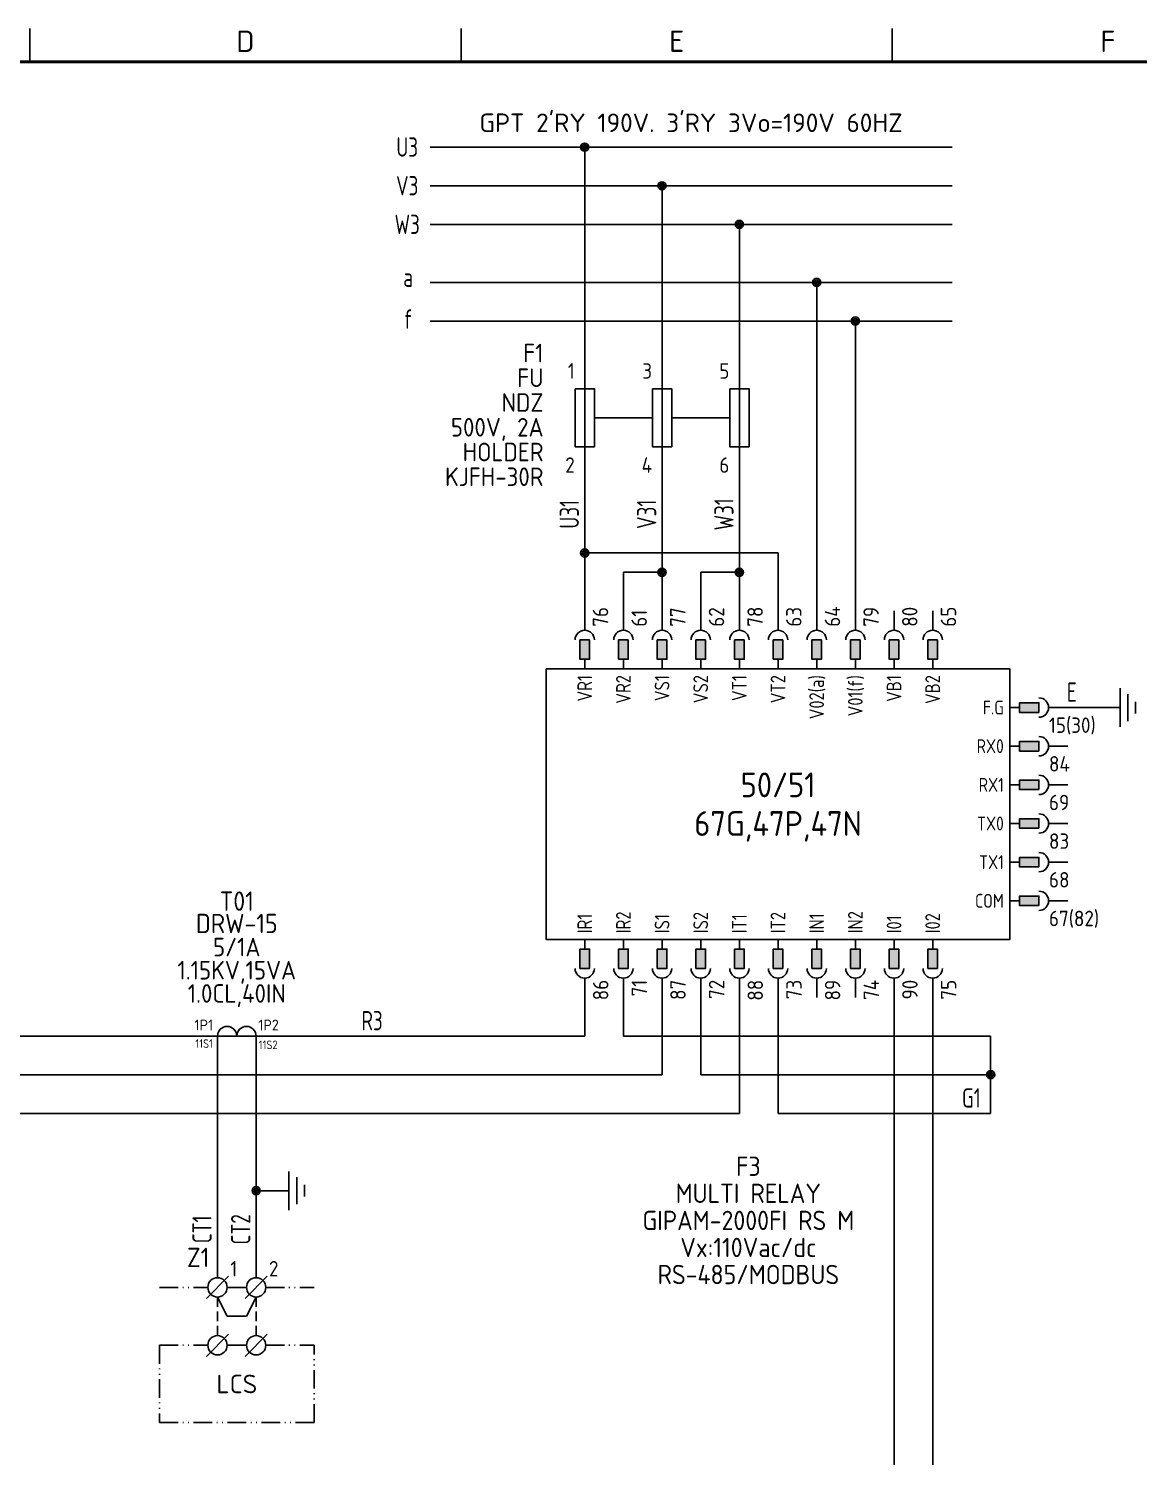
# Model space of a CAD drawing. Header units: millimetres. Extents: x 0 to 640, y 1 to 352.
# Drawn here: x 185.6 to 329.1, y 145.6 to 330.3 of the extents above; entities that cross this region are included whole.
import ezdxf
from ezdxf.enums import TextEntityAlignment as Align

# ---------------------------------------------------------------- set-up
doc = ezdxf.new("R2010")
doc.units = ezdxf.units.MM
doc.linetypes.add('ACAD_ISO12W100', pattern=[21, 12, -3, 0, -3, 0, -3])
doc.linetypes.add('HIDDEN', pattern=[0.375, 0.25, -0.125])
for name, color, linetype in [('LINK', 7, 'Continuous'), ('MISC', 7, 'Continuous'), ('Normal Text', 7, 'Continuous'), ('Sheet Line', 3, 'Continuous'), ('Sheet Text', 2, 'Continuous'), ('SYMS', 7, 'Continuous'), ('TAGS', 7, 'Continuous'), ('TERMS', 7, 'Continuous'), ('WIRE(DEFAULT)', 7, 'Continuous'), ('WIRE_GREEN', 3, 'Continuous'), ('WIRE_RED', 1, 'Continuous'), ('WIREFIXED', 7, 'Continuous'), ('WIRENO', 7, 'Continuous')]:
    doc.layers.add(name, color=color, linetype=linetype)
doc.layers.add('Sheet Out Line', color=2, linetype='Continuous', lineweight=50)
doc.styles.add('WD', font='ISOCP2.shx')
doc.styles.add('WD_IEC', font='ISOCP2.shx', dxfattribs={"width": 1.1, "height": 2.4, "bigfont": 'whgtxt.shx'})

# ---------------------------------------------------------------- blocks, each defined once
blk = doc.blocks.new('HDA1_CT1')
for p, q in [((-5, 0), (5, 0)), ((2.5, 0), (2.5, -2.5))]:
    blk.add_line(p, q)
for centre in [(-1.25, 0), (1.25, 0)]:
    blk.add_arc(centre, 1.25, 0, 180)
at = {"layer": 'SYMS'}
blk.add_line((-2.5, -2.5), (-2.5, 0), dxfattribs=at)
at = {"style": 'WD_IEC'}
for tag, height, p in [('TAG1', 2.5, (-0.01, 17.84)), ('RATING11', 2.5, (-0.01, 14.95)), ('RATING1', 2.4, (-0.01, 11.95)), ('RATING2', 2.4, (-0.01, 8.95)), ('RATING3', 2.4, (-0.01, 5.95)), ('RATING4', 2.4, (-0.01, 2.95))]:
    blk.add_attdef(tag, text='', height=height, dxfattribs=at).set_placement(p, align=Align.CENTER)
at = {"flags": 1}
for tag, p, height, style in [('INST', (9.44, 7.12), 1, 'WD_IEC'), ('LOC', (9.33, 5.86), 1, 'WD_IEC'), ('FAMILY', (9.34, 4.5), 1, 'WD_IEC'), ('CAT', (9.38, 3.25), 1, 'WD_IEC'), ('MFG', (9.32, 2), 1, 'WD_IEC'), ('X4TERM01', (-5, 0), 0.08, 'WD'), ('X1TERM02', (5, 0), 0.08, 'WD'), ('ASSYCODE', (9.19, 0.68), 1, 'WD_IEC'), ('X4TERM03', (-2.5, -2.5), 0.08, 'WD'), ('X1TERM04', (2.5, -2.5), 0.08, 'WD')]:
    blk.add_attdef(tag, p, '', height=height, dxfattribs=dict(at, style=style))
at = {"style": 'WD_IEC', "width": 1.05}
blk.add_attdef('TERM01', text='', height=1.4, dxfattribs=at).set_placement((-3.06, 0.31), align=Align.BOTTOM_RIGHT)
blk.add_attdef('TERM02', text='', height=1.4, dxfattribs=at).set_placement((2.78, 0.31), align=Align.BOTTOM_LEFT)
at = {"style": 'WD_IEC'}
blk.add_attdef('TERM03', text='', height=1.1, dxfattribs=at).set_placement((-3.09, -0.42), align=Align.TOP_RIGHT)
blk.add_attdef('TERM04', text='', height=1.1, dxfattribs=at).set_placement((2.84, -0.58), align=Align.TOP_LEFT)
blk = doc.blocks.new('WDDOT')
for radius in [0.529, 0.33, 0.164]:
    blk.add_circle((0, 0), radius)
blk = doc.blocks.new('HGND2')
at = {"color": 3}
for p, q in [((1.75, -2.5), (1.75, 2.5)), ((0, 0), (1.75, 0)), ((2.75, -1.75), (2.75, 1.75)), ((3.75, -0.75), (3.75, 0.75))]:
    blk.add_line(p, q, dxfattribs=at)
at = {"style": 'WD_IEC'}
for tag, p in [('INST', (10.12, 7)), ('LOC', (10.12, 3.5))]:
    blk.add_attdef(tag, text='', height=2.5, dxfattribs=at).set_placement(p, align=Align.RIGHT)
at = {"color": 3, "style": 'WD_IEC', "flags": 1}
blk.add_attdef('TAG1', (4, 0.13), '', height=2.4, dxfattribs=at)
at = {"style": 'WD_IEC', "flags": 1}
blk.add_attdef('X4TERM01', (0, 0), '', height=0.32, dxfattribs=at)
blk = doc.blocks.new('HT0W_TB1')
blk.add_circle((0, 0), 1.25)
at = {"layer": 'SYMS'}
blk.add_line((-1.44, -1.44), (1.44, 1.44), dxfattribs=at)
at = {"style": 'WD_IEC', "flags": 1}
for tag, p in [('INST', (-1.04, 7.87)), ('LOC', (-1.04, 4.87))]:
    blk.add_attdef(tag, text='', height=2.5, dxfattribs=at).set_placement(p, align=Align.BOTTOM_RIGHT)
at = {"style": 'WD_IEC'}
blk.add_attdef('TAGSTRIP', text='', height=2.5, dxfattribs=at).set_placement((-1.04, 1.87), align=Align.BOTTOM_RIGHT)
blk.add_attdef('TERM01', text='', height=2, dxfattribs=at).set_placement((1.66, 0.81), align=Align.BOTTOM_LEFT)
at = {"flags": 1}
for tag, p, height, style in [('X4LINK', (-1.25, 0), 0.01, 'WD'), ('X4TERM01', (-1.25, 0), 0.25, 'WD_IEC'), ('STRIPSEQ', (-0.02, -0.02), 0.025, 'WD_IEC'), ('X2TERM01', (0, 1.25), 0.25, 'WD_IEC'), ('X1LINK', (1.25, 0), 0.01, 'WD'), ('X1TERM01', (1.25, 0), 0.25, 'WD_IEC'), ('LINKTERM', (-0.02, -0.06), 0.025, 'WD_IEC'), ('X8TERM01', (0, -1.25), 0.25, 'WD_IEC')]:
    blk.add_attdef(tag, p, '', height=height, dxfattribs=dict(at, style=style))
at = {"style": 'WD_IEC', "flags": 1}
for tag, height, p in [('CAT', 1, (-1.95, -2.37)), ('MFG', 1, (-2.09, -3.63)), ('ASSYCODE', 1, (-2.04, -4.92)), ('DESC1', 2, (-1.78, -7.62)), ('DESC2', 2, (-1.78, -10.06)), ('DESC3', 2, (-1.78, -12.55))]:
    blk.add_attdef(tag, text='', height=height, dxfattribs=at).set_placement(p, align=Align.RIGHT)
blk = doc.blocks.new('HT0_TB1')
blk.add_circle((0, 0), 1.25)
at = {"layer": 'SYMS'}
blk.add_line((-1.44, -1.44), (1.44, 1.44), dxfattribs=at)
at = {"flags": 1}
for tag, p, height, style in [('X4LINK', (-1.25, 0), 0.01, 'WD'), ('X4TERM01', (-1.25, 0), 0.25, 'WD_IEC'), ('X2TERM01', (0, 1.25), 0.25, 'WD_IEC'), ('X1LINK', (1.25, 0), 0.01, 'WD'), ('X1TERM01', (1.25, 0), 0.25, 'WD_IEC'), ('X8TERM01', (0, -1.25), 0.25, 'WD_IEC')]:
    blk.add_attdef(tag, p, '', height=height, dxfattribs=dict(at, style=style))
blk = doc.blocks.new('WD_WNV')
at = {"linetype": 'Continuous', "style": 'WD_IEC', "width": 0.8}
blk.add_attdef('WIRENO', text='', height=2.5, rotation=90, dxfattribs=at).set_placement((-0.75, 0), align=Align.CENTER)
at = {"style": 'WD_IEC', "flags": 1}
for tag, p in [('W08USER', (-1, 0.375)), ('W04USER', (-1, 0.875)), ('W05USER', (-1, 0.75)), ('W09USER', (-1, 0.25)), ('W03USER', (-1, 1)), ('W06USER', (-1, 0.625)), ('W07USER', (-1, 0.5)), ('W02USER', (-1, 1.125)), ('W01USER', (-1, 1.25)), ('W10USER', (-1, 0.125))]:
    blk.add_attdef(tag, text='', height=0.08, dxfattribs=at).set_placement(p, align=Align.CENTER)
blk = doc.blocks.new('WD_WNH')
at = {"linetype": 'Continuous', "style": 'WD_IEC', "width": 0.8}
blk.add_attdef('WIRENO', text='', height=2.5, dxfattribs=at).set_placement((0, 0.75), align=Align.CENTER)
at = {"style": 'WD_IEC', "flags": 1}
for tag, p in [('W08USER', (0, 0.375)), ('W04USER', (0, 0.875)), ('W05USER', (0, 0.75)), ('W09USER', (0, 0.25)), ('W03USER', (0, 1)), ('W06USER', (0, 0.625)), ('W07USER', (0, 0.5)), ('W02USER', (0, 1.125)), ('W01USER', (0, 1.25)), ('W10USER', (0, 0.125))]:
    blk.add_attdef(tag, text='', height=0.08, dxfattribs=at).set_placement(p, align=Align.CENTER)
blk = doc.blocks.new('LSSA3')
at = {"layer": 'Sheet Line'}
for p, q in [((161.5, 283.5), (161.5, 287.25)), ((210, 283.5), (210, 287.25)), ((258.5, 283.5), (258.5, 287.25))]:
    blk.add_line(p, q, dxfattribs=at)
at = {"layer": 'Sheet Out Line'}
blk.add_lwpolyline([(16, 6.5), (404, 6.5), (404, 283.5), (16, 283.5)], close=True, dxfattribs=at)
at = {"style": 'WD_IEC', "width": 1.1}
for tag, height, p in [('DESC4', 2.4, (57.5, 39.5)), ('CUSTOMERS31', 3.8, (219, 38)), ('TITLE1', 3.6, (333, 37.5)), ('CUSTOMERS21', 3.8, (219, 35.25)), ('DESC3', 2.4, (57.5, 33.5)), ('CUSTOMERS32', 3.8, (219, 32.5)), ('TITLE2', 3.6, (333, 32.5)), ('CUSTOMERS22', 3.8, (219, 29.75)), ('CUSTOMERS33', 3.8, (219, 27)), ('TITLE3', 3.6, (333, 27.5)), ('RN', 3.5, (398, 28.75)), ('DESC2', 2.4, (57.5, 27.5)), ('DESC1', 2.4, (57.5, 21.5)), ('FILE', 2.4, (314, 18.5)), ('WORKNO', 3.5, (365.5, 18.5)), ('DESC0', 2.4, (57.5, 15.5)), ('SHN', 2.4, (395, 12)), ('TSH', 2.4, (401, 9))]:
    blk.add_attdef(tag, text='', height=height, dxfattribs=at).set_placement(p, align=Align.MIDDLE_CENTER)
at = {"style": 'WD_IEC'}
for tag, p in [('DATE4', (96.5, 39.5)), ('DRWN4', (111.5, 39.5)), ('DSGN4', (126.5, 39.5)), ('CHKD4', (141.5, 39.5)), ('APPD4', (156.5, 39.5)), ('DATE3', (96.5, 33.5)), ('DRWN3', (111.5, 33.5)), ('DSGN3', (126.5, 33.5)), ('CHKD3', (141.5, 33.5)), ('APPD3', (156.5, 33.5)), ('DATE2', (96.5, 27.5)), ('DRWN2', (111.5, 27.5)), ('DSGN2', (126.5, 27.5)), ('CHKD2', (141.5, 27.5)), ('APPD2', (156.5, 27.5)), ('DATE1', (96.5, 21.5)), ('DRWN1', (111.5, 21.5)), ('DSGN1', (126.5, 21.5)), ('CHKD1', (141.5, 21.5)), ('APPD1', (156.5, 21.5)), ('DATE0', (96.5, 15.5)), ('DRWN0', (111.5, 15.5)), ('DSGN0', (126.5, 15.5)), ('CHKD0', (141.5, 15.5)), ('APPD0', (156.5, 15.5))]:
    blk.add_attdef(tag, text='', height=2.4, dxfattribs=at).set_placement(p, align=Align.MIDDLE_CENTER)
at = {"style": 'WD_IEC', "width": 1.1}
for tag, p in [('DWG1ST', (345, 10.5)), ('DWGNO', (373.49, 10.5))]:
    blk.add_attdef(tag, text='', height=3.5, dxfattribs=at).set_placement(p, align=Align.MIDDLE_LEFT)
at = {"style": 'WD_IEC', "width": 1.1, "flags": 9}
blk.add_attdef('WD_TB', (0, 0), '', height=2.4, dxfattribs=at)
at = {"layer": 'Sheet Text', "style": 'WD_IEC', "width": 1.1}
for s, p in [('D', (185.75, 284.62)), ('E', (234.25, 284.62)), ('F', (282.75, 284.62))]:
    blk.add_text(s, height=2.4, dxfattribs=at).set_placement(p, align=Align.CENTER)
blk = doc.blocks.new('VCA1_PF1')
blk.add_line((0, 7.5), (0, -7.5))
blk.add_lwpolyline([(-1.25, 3.75), (-1.25, -3.75), (1.25, -3.75), (1.25, 3.75)], close=True)
at = {"style": 'WD_IEC', "flags": 1}
for tag, p in [('X2TERM01', (0, 7.5)), ('X4LINK', (-1.25, 0)), ('X1LINK', (1.25, 0)), ('X8TERM02', (0, -7.5))]:
    blk.add_attdef(tag, p, '', height=0.32, dxfattribs=at)
at = {"style": 'WD_IEC'}
for tag, p in [('TAG1', (3.46, 7.99)), ('RATING12', (3.46, 4.79)), ('RATING11', (3.46, 1.59)), ('RATING1', (3.46, -1.61)), ('TEXT', (3.46, -4.81)), ('CAT01', (3.46, -8.01))]:
    blk.add_attdef(tag, text='', height=2.4, dxfattribs=at).set_placement(p, align=Align.MIDDLE_LEFT)
for tag, p in [('TERM01', (-1.29, 5.04)), ('TERM02', (-1.29, -7.13))]:
    blk.add_attdef(tag, text='', height=2, dxfattribs=at).set_placement(p, align=Align.RIGHT)
at = {"style": 'WD_IEC', "flags": 1}
for tag, p in [('INST', (-1.29, -9.46)), ('LOC', (-1.32, -10.76)), ('FAMILY', (-1.2, -12.15)), ('MFG', (-1.2, -13.58)), ('CAT', (-1.2, -14.91)), ('PINLIST_TYPE', (-1.1, -17.47)), ('ASSYCODE', (-1.2, -16.23))]:
    blk.add_attdef(tag, text='', height=1, dxfattribs=at).set_placement(p, align=Align.RIGHT)
blk = doc.blocks.new('VCA2_PF1')
blk.add_line((0, 7.5), (0, -7.5))
blk.add_lwpolyline([(-1.25, 3.75), (-1.25, -3.75), (1.25, -3.75), (1.25, 3.75)], close=True)
at = {"style": 'WD_IEC', "flags": 1}
for tag, p in [('X2TERM01', (0, 7.5)), ('X4LINK', (-1.25, 0)), ('X1LINK', (1.25, 0)), ('X8TERM02', (0, -7.5))]:
    blk.add_attdef(tag, p, '', height=0.32, dxfattribs=at)
for tag, p in [('TAG2', (3.46, 7.99)), ('RATING12', (3.46, 4.79)), ('RATING11', (3.46, 1.59)), ('RATING1', (3.46, -1.61)), ('TEXT', (3.46, -4.81))]:
    blk.add_attdef(tag, text='', height=2.4, dxfattribs=at).set_placement(p, align=Align.MIDDLE_LEFT)
at = {"style": 'WD_IEC'}
for tag, p in [('TERM01', (-1.29, 5.04)), ('TERM02', (-1.29, -7.13))]:
    blk.add_attdef(tag, text='', height=2, dxfattribs=at).set_placement(p, align=Align.RIGHT)
at = {"style": 'WD_IEC', "flags": 1}
for tag, p in [('INST', (-1.29, -9.46)), ('LOC', (-1.32, -10.76)), ('FAMILY', (-1.2, -12.15)), ('MFG', (-1.2, -13.58)), ('CAT', (-1.2, -14.91)), ('ASSYCODE', (-1.2, -16.23))]:
    blk.add_attdef(tag, text='', height=1, dxfattribs=at).set_placement(p, align=Align.RIGHT)
blk = doc.blocks.new('VG61_GIPAM1')
for p, q in [((0, 50), (0, 47.5)), ((5, 50), (5, 47.5)), ((10, 50), (10, 47.5)), ((15, 50), (15, 47.5)), ((20, 50), (20, 47.5)), ((25, 50), (25, 47.5)), ((30, 50), (30, 47.5)), ((35, 50), (35, 47.5)), ((40, 50), (40, 47.5)), ((45, 50), (45, 47.5)), ((0, 43.75), (0, 42.5)), ((5, 43.75), (5, 42.5)), ((10, 43.75), (10, 42.5)), ((15, 43.75), (15, 42.5)), ((20, 43.75), (20, 42.5)), ((25, 43.75), (25, 42.5)), ((30, 43.75), (30, 42.5)), ((35, 43.75), (35, 42.5)), ((40, 43.75), (40, 42.5)), ((45, 43.75), (45, 42.5)), ((56.25, 37.5), (55, 37.5)), ((60, 37.5), (62.5, 37.5)), ((56.25, 32.5), (55, 32.5)), ((60, 32.5), (62.5, 32.5)), ((56.25, 27.5), (55, 27.5)), ((60, 27.5), (62.5, 27.5)), ((56.25, 22.5), (55, 22.5)), ((60, 22.5), (62.5, 22.5)), ((56.25, 17.5), (55, 17.5)), ((60, 17.5), (62.5, 17.5)), ((56.25, 12.5), (55, 12.5)), ((60, 12.5), (62.5, 12.5)), ((0, 6.25), (0, 7.5)), ((5, 6.25), (5, 7.5)), ((10, 6.25), (10, 7.5)), ((15, 6.25), (15, 7.5)), ((20, 6.25), (20, 7.5)), ((25, 6.25), (25, 7.5)), ((30, 6.25), (30, 7.5)), ((35, 6.25), (35, 7.5)), ((40, 6.25), (40, 7.5)), ((45, 6.25), (45, 7.5)), ((0, 2.5), (0, 0)), ((5, 2.5), (5, 0)), ((10, 2.5), (10, 0)), ((15, 2.5), (15, 0)), ((20, 2.5), (20, 0)), ((25, 2.5), (25, 0)), ((30, 2.5), (30, 0)), ((35, 2.5), (35, 0)), ((40, 2.5), (40, 0)), ((45, 2.5), (45, 0))]:
    blk.add_line(p, q)
for points in [[(0.62, 46.25), (-0.62, 46.25), (-0.62, 43.75), (0.62, 43.75)], [(5.62, 46.25), (4.38, 46.25), (4.38, 43.75), (5.62, 43.75)], [(10.62, 46.25), (9.38, 46.25), (9.38, 43.75), (10.62, 43.75)], [(15.62, 46.25), (14.38, 46.25), (14.38, 43.75), (15.62, 43.75)], [(20.62, 46.25), (19.38, 46.25), (19.38, 43.75), (20.62, 43.75)], [(25.62, 46.25), (24.38, 46.25), (24.38, 43.75), (25.62, 43.75)], [(30.62, 46.25), (29.38, 46.25), (29.38, 43.75), (30.62, 43.75)], [(35.62, 46.25), (34.38, 46.25), (34.38, 43.75), (35.62, 43.75)], [(40.62, 46.25), (39.38, 46.25), (39.38, 43.75), (40.62, 43.75)], [(45.62, 46.25), (44.38, 46.25), (44.38, 43.75), (45.62, 43.75)], [(-5, 42.5), (55, 42.5), (55, 7.5), (-5, 7.5)], [(58.75, 36.88), (58.75, 38.12), (56.25, 38.12), (56.25, 36.88)], [(58.75, 31.88), (58.75, 33.12), (56.25, 33.12), (56.25, 31.88)], [(58.75, 26.88), (58.75, 28.12), (56.25, 28.12), (56.25, 26.88)], [(58.75, 21.88), (58.75, 23.12), (56.25, 23.12), (56.25, 21.88)], [(58.75, 16.88), (58.75, 18.12), (56.25, 18.12), (56.25, 16.88)], [(58.75, 11.88), (58.75, 13.12), (56.25, 13.12), (56.25, 11.88)], [(-0.62, 3.75), (0.62, 3.75), (0.62, 6.25), (-0.62, 6.25)], [(4.38, 3.75), (5.62, 3.75), (5.62, 6.25), (4.38, 6.25)], [(9.38, 3.75), (10.62, 3.75), (10.62, 6.25), (9.38, 6.25)], [(14.38, 3.75), (15.62, 3.75), (15.62, 6.25), (14.38, 6.25)], [(19.38, 3.75), (20.62, 3.75), (20.62, 6.25), (19.38, 6.25)], [(24.38, 3.75), (25.62, 3.75), (25.62, 6.25), (24.38, 6.25)], [(29.38, 3.75), (30.62, 3.75), (30.62, 6.25), (29.38, 6.25)], [(34.38, 3.75), (35.62, 3.75), (35.62, 6.25), (34.38, 6.25)], [(39.38, 3.75), (40.62, 3.75), (40.62, 6.25), (39.38, 6.25)], [(44.38, 3.75), (45.62, 3.75), (45.62, 6.25), (44.38, 6.25)]]:
    blk.add_lwpolyline(points, close=True)
for centre, start, end in [((0, 46.25), 0, 180), ((5, 46.25), 0, 180), ((10, 46.25), 0, 180), ((15, 46.25), 0, 180), ((20, 46.25), 0, 180), ((25, 46.25), 0, 180), ((30, 46.25), 0, 180), ((35, 46.25), 0, 180), ((40, 46.25), 0, 180), ((45, 46.25), 0, 180), ((58.75, 37.5), 270, 90), ((58.75, 32.5), 270, 90), ((58.75, 27.5), 270, 90), ((58.75, 22.5), 270, 90), ((58.75, 17.5), 270, 90), ((58.75, 12.5), 270, 90), ((0, 3.75), 180, 0), ((5, 3.75), 180, 0), ((10, 3.75), 180, 0), ((15, 3.75), 180, 0), ((20, 3.75), 180, 0), ((25, 3.75), 180, 0), ((30, 3.75), 180, 0), ((35, 3.75), 180, 0), ((40, 3.75), 180, 0), ((45, 3.75), 180, 0)]:
    blk.add_arc(centre, 1.25, start, end)
for points in [[(0.62, 43.75), (0.62, 46.25), (-0.62, 43.75), (-0.62, 46.25)], [(5.62, 43.75), (5.62, 46.25), (4.38, 43.75), (4.38, 46.25)], [(10.62, 43.75), (10.62, 46.25), (9.38, 43.75), (9.38, 46.25)], [(15.62, 43.75), (15.62, 46.25), (14.38, 43.75), (14.38, 46.25)], [(20.62, 43.75), (20.62, 46.25), (19.38, 43.75), (19.38, 46.25)], [(25.62, 43.75), (25.62, 46.25), (24.38, 43.75), (24.38, 46.25)], [(30.62, 43.75), (30.62, 46.25), (29.38, 43.75), (29.38, 46.25)], [(35.62, 43.75), (35.62, 46.25), (34.38, 43.75), (34.38, 46.25)], [(40.62, 43.75), (40.62, 46.25), (39.38, 43.75), (39.38, 46.25)], [(45.62, 43.75), (45.62, 46.25), (44.38, 43.75), (44.38, 46.25)], [(56.25, 36.88), (58.75, 36.88), (56.25, 38.12), (58.75, 38.12)], [(56.25, 31.88), (58.75, 31.88), (56.25, 33.12), (58.75, 33.12)], [(56.25, 26.88), (58.75, 26.88), (56.25, 28.12), (58.75, 28.12)], [(56.25, 21.88), (58.75, 21.88), (56.25, 23.12), (58.75, 23.12)], [(56.25, 16.88), (58.75, 16.88), (56.25, 18.12), (58.75, 18.12)], [(56.25, 11.88), (58.75, 11.88), (56.25, 13.12), (58.75, 13.12)], [(-0.62, 6.25), (-0.62, 3.75), (0.62, 6.25), (0.62, 3.75)], [(4.38, 6.25), (4.38, 3.75), (5.62, 6.25), (5.62, 3.75)], [(9.38, 6.25), (9.38, 3.75), (10.62, 6.25), (10.62, 3.75)], [(14.38, 6.25), (14.38, 3.75), (15.62, 6.25), (15.62, 3.75)], [(19.38, 6.25), (19.38, 3.75), (20.62, 6.25), (20.62, 3.75)], [(24.38, 6.25), (24.38, 3.75), (25.62, 6.25), (25.62, 3.75)], [(29.38, 6.25), (29.38, 3.75), (30.62, 6.25), (30.62, 3.75)], [(34.38, 6.25), (34.38, 3.75), (35.62, 6.25), (35.62, 3.75)], [(39.38, 6.25), (39.38, 3.75), (40.62, 6.25), (40.62, 3.75)], [(44.38, 6.25), (44.38, 3.75), (45.62, 6.25), (45.62, 3.75)]]:
    blk.add_solid(points)
at = {"style": 'WD'}
for tag, p in [('TERM02', (1.04, 47.95)), ('TERM04', (6.04, 47.95)), ('TERM06', (11.04, 47.95)), ('TERM08', (16.04, 47.95)), ('TERM10', (21.04, 47.95)), ('TERM12', (26.04, 47.95)), ('TERM14', (31.04, 47.95)), ('TERM16', (36.04, 47.95)), ('TERM18', (41.04, 47.95)), ('TERM20', (46.04, 47.95))]:
    blk.add_attdef(tag, text='', height=2, rotation=90, dxfattribs=at).set_placement(p, align=Align.TOP_LEFT)
at = {"style": 'WD_IEC', "flags": 1}
for tag, p, height in [('X2TERM02', (0, 50), 0.32), ('X2TERM04', (5, 50), 0.32), ('X2TERM06', (10, 50), 0.32), ('X2TERM08', (15, 50), 0.32), ('X2TERM10', (20, 50), 0.32), ('X2TERM12', (25, 50), 0.32), ('X2TERM14', (30, 50), 0.32), ('X2TERM16', (35, 50), 0.32), ('X2TERM18', (40, 50), 0.32), ('X2TERM20', (45, 50), 0.32), ('X1TERM42', (62.5, 37.5), 0.32), ('X1TERM44', (62.5, 32.5), 0.32), ('X1TERM46', (62.5, 27.5), 0.32), ('X1TERM48', (62.5, 22.5), 0.32), ('X1TERM50', (62.5, 17.5), 0.32), ('X1TERM52', (62.5, 12.5), 0.32), ('LOC', (52.67, 0.9), 1), ('INST', (52.9, 2.22), 1), ('X8TERM22', (0, 0), 0.32), ('X8TERM24', (5, 0), 0.32), ('X8TERM26', (10, 0), 0.32), ('X8TERM28', (15, 0), 0.32), ('X8TERM30', (20, 0), 0.32), ('X8TERM32', (25, 0), 0.32), ('X8TERM34', (30, 0), 0.32), ('X8TERM36', (35, 0), 0.32), ('X8TERM38', (40, 0), 0.32), ('X8TERM40', (45, 0), 0.32), ('CAT', (52.76, -0.45), 1), ('FAMILY', (52.71, -1.75), 1), ('ASSYCODE', (52.45, -4.52), 1), ('MFG', (52.53, -3.13), 1)]:
    blk.add_attdef(tag, p, '', height=height, dxfattribs=at)
at = {"style": 'WD', "width": 0.9}
for tag, p in [('TERM01', (0, 41.7)), ('TERM03', (5, 41.7)), ('TERM05', (10, 41.7)), ('TERM07', (15, 41.7)), ('TERM09', (20, 41.7)), ('TERM11', (25, 41.7)), ('TERM13', (30, 41.7)), ('TERM15', (35, 41.7)), ('TERM17', (40, 41.7)), ('TERM19', (45, 41.7))]:
    blk.add_attdef(tag, text='', height=1.9, rotation=90, dxfattribs=at).set_placement(p, align=Align.MIDDLE_RIGHT)
for tag, p in [('TERM41', (54.2, 37.5)), ('TERM43', (54.2, 32.5)), ('TERM45', (54.2, 27.5)), ('TERM47', (54.2, 22.5)), ('TERM49', (54.2, 17.5)), ('TERM51', (54.2, 12.5))]:
    blk.add_attdef(tag, text='', height=1.8, dxfattribs=at).set_placement(p, align=Align.MIDDLE_RIGHT)
at = {"style": 'WD'}
for tag, p in [('TERM42', (60.04, 36.22)), ('TERM44', (60.04, 31.22)), ('TERM46', (60.04, 26.22)), ('TERM48', (60.04, 21.22)), ('TERM50', (60.04, 16.22)), ('TERM52', (60.04, 11.22))]:
    blk.add_attdef(tag, text='', height=2, dxfattribs=at).set_placement(p, align=Align.TOP_LEFT)
for tag, height, p in [('TEXT1', 3.2, (25, 27.5)), ('TEXT2', 3.2, (25, 22.5)), ('TAG1', 2.5, (26.05, -25.64)), ('RATING12', 2.5, (26.05, -29.14)), ('RATING11', 2.5, (26.05, -32.64)), ('RATING1', 2.5, (26.05, -36.14)), ('RATING2', 2.5, (26.05, -39.64))]:
    blk.add_attdef(tag, text='', height=height, dxfattribs=at).set_placement(p, align=Align.MIDDLE_CENTER)
at = {"style": 'WD', "width": 0.9}
for tag, p in [('TERM21', (0, 8.3)), ('TERM23', (5, 8.3)), ('TERM25', (10, 8.3)), ('TERM27', (15, 8.3)), ('TERM29', (20, 8.3)), ('TERM31', (25, 8.3)), ('TERM33', (30, 8.3)), ('TERM35', (35, 8.3)), ('TERM37', (40, 8.3)), ('TERM39', (45, 8.3))]:
    blk.add_attdef(tag, text='', height=1.9, rotation=90, dxfattribs=at).set_placement(p, align=Align.MIDDLE_LEFT)
at = {"style": 'WD'}
for tag, p in [('TERM22', (1.06, 2.29)), ('TERM24', (6.06, 2.29)), ('TERM26', (11.06, 2.29)), ('TERM28', (16.06, 2.29)), ('TERM30', (21.06, 2.29)), ('TERM32', (26.06, 2.29)), ('TERM34', (31.06, 2.29)), ('TERM36', (36.06, 2.29)), ('TERM38', (41.06, 2.29)), ('TERM40', (46.06, 2.29))]:
    blk.add_attdef(tag, text='', height=2, rotation=90, dxfattribs=at).set_placement(p, align=Align.TOP_RIGHT)

msp = doc.modelspace()

# ---------------------------------------------------------------- linework, layer by layer
at = {"linetype": 'HIDDEN', "ltscale": 5}
for p, q in [((210, 166.25), (210, 161.25)), ((215, 166.25), (215, 161.25))]:
    msp.add_line(p, q, dxfattribs=at)
for p, q in [((210, 166.25), (211.25, 163.75)), ((215, 166.25), (213.75, 163.75))]:
    msp.add_line(p, q)
at = {"layer": 'LINK'}
for points in [[(258.75, 280), (266.25, 280)], [(268.75, 280), (276.25, 280)]]:
    msp.add_lwpolyline(points, dxfattribs=at)
at = {"layer": 'Normal Text', "linetype": 'ACAD_ISO12W100', "ltscale": 0.2}
for p, q in [((202.5, 167.5), (208.75, 167.5)), ((211.25, 167.5), (213.75, 167.5)), ((216.25, 167.5), (222.5, 167.5)), ((202.5, 160), (208.75, 160)), ((202.5, 160), (202.5, 150)), ((211.25, 160), (213.75, 160)), ((216.25, 160), (222.5, 160)), ((222.5, 150), (222.5, 160)), ((202.5, 150), (222.5, 150))]:
    msp.add_line(p, q, dxfattribs=at)
at = {"layer": 'Normal Text'}
msp.add_line((211.25, 163.75), (213.75, 163.75), dxfattribs=at)
at = {"layer": 'WIRE(DEFAULT)'}
for p, q in [((257.5, 200), (257.5, 205)), ((262.5, 205), (262.5, 200)), ((267.5, 205), (267.5, 195)), ((272.5, 205), (272.5, 195)), ((277.5, 205), (277.5, 190)), ((282.5, 205), (282.5, 190)), ((297.5, 205), (297.5, 92.5)), ((302.5, 205), (302.5, 87.5)), ((135, 200), (207.5, 200)), ((217.5, 200), (257.5, 200)), ((262.5, 200), (310, 200)), ((310, 200), (310, 190)), ((210, 197.5), (210, 168.75)), ((215, 197.5), (215, 197.5)), ((215, 197.5), (215, 168.75)), ((267.5, 195), (135, 195)), ((272.5, 195), (310, 195)), ((135, 190), (277.5, 190)), ((282.5, 190), (310, 190)), ((215, 180), (217.5, 180))]:
    msp.add_line(p, q, dxfattribs=at)
at = {"layer": 'WIRE_GREEN', "linetype": 'Continuous'}
msp.add_line((320, 242.5), (325, 242.5), dxfattribs=at)
at = {"layer": 'WIRE_RED'}
for p, q in [((237.5, 315), (305, 315)), ((257.5, 287.5), (257.5, 315)), ((237.5, 310), (305, 310)), ((267.5, 287.5), (267.5, 310)), ((237.5, 305), (305, 305)), ((277.5, 287.5), (277.5, 305)), ((237.5, 297.5), (305, 297.5)), ((287.5, 297.5), (287.5, 255)), ((237.5, 292.5), (305, 292.5))]:
    msp.add_line(p, q, dxfattribs=at)
at = {"layer": 'WIRE_RED', "linetype": 'Continuous'}
for p, q in [((292.5, 255), (292.5, 292.5)), ((257.5, 255), (257.5, 272.5)), ((267.5, 255), (267.5, 272.5)), ((277.5, 255), (277.5, 272.5)), ((282.5, 262.5), (257.5, 262.5)), ((282.5, 255), (282.5, 262.5)), ((262.5, 255), (262.5, 260)), ((262.5, 260), (267.5, 260)), ((272.5, 255), (272.5, 260)), ((272.5, 260), (277.5, 260))]:
    msp.add_line(p, q, dxfattribs=at)

# ---------------------------------------------------------------- block references
at = {"layer": 'SYMS', "xscale": 1.15, "yscale": 1.15, "zscale": 1.15}
msp.add_blockref('LSSA3', (0, 0), dxfattribs=at)
at = {"layer": 'SYMS'}
for name, p in [('WDDOT', (257.5, 315)), ('WDDOT', (267.5, 310)), ('WDDOT', (277.5, 305)), ('WDDOT', (287.5, 297.5)), ('WDDOT', (310, 195)), ('HGND2', (217.5, 180)), ('WDDOT', (215, 180)), ('HT0_TB1', (210, 160)), ('HT0_TB1', (215, 160))]:
    msp.add_blockref(name, p, dxfattribs=at)
at = {"layer": 'SYMS', "linetype": 'Continuous'}
for name, p in [('WDDOT', (292.5, 292.5)), ('WDDOT', (257.5, 262.5)), ('WDDOT', (267.5, 260)), ('WDDOT', (277.5, 260)), ('HGND2', (325, 242.5))]:
    msp.add_blockref(name, p, dxfattribs=at)
ref = msp.add_blockref('VCA1_PF1', (277.5, 280), dxfattribs=at)
ref.add_attrib('CAT01', 'KJFH-30R', dxfattribs={"layer": 'MISC', "height": 2.4, "style": 'WD_IEC'}).set_placement((252.17, 272.36), align=Align.MIDDLE_RIGHT)
ref.add_attrib('TERM02', '6', dxfattribs={"layer": 'TERMS', "height": 2, "style": 'WD_IEC'}).set_placement((276.21, 272.87), align=Align.RIGHT)
ref.add_attrib('TERM01', '5', dxfattribs={"layer": 'TERMS', "height": 2, "style": 'WD_IEC'}).set_placement((276.21, 285.04), align=Align.RIGHT)
ref.add_attrib('TEXT', 'HOLDER', dxfattribs={"layer": 'MISC', "height": 2.4, "style": 'WD_IEC'}).set_placement((252.17, 275.56), align=Align.MIDDLE_RIGHT)
ref.add_attrib('RATING1', '500V, 2A', dxfattribs={"layer": 'MISC', "height": 2.4, "style": 'WD_IEC'}).set_placement((252.17, 278.76), align=Align.MIDDLE_RIGHT)
ref.add_attrib('RATING11', 'NDZ', dxfattribs={"layer": 'MISC', "height": 2.4, "style": 'WD_IEC'}).set_placement((252.17, 281.96), align=Align.MIDDLE_RIGHT)
ref.add_attrib('RATING12', 'FU', dxfattribs={"layer": 'MISC', "height": 2.4, "style": 'WD_IEC'}).set_placement((252.17, 285.16), align=Align.MIDDLE_RIGHT)
ref.add_attrib('TAG1', 'F1', dxfattribs={"layer": 'TAGS', "height": 2.4, "style": 'WD_IEC'}).set_placement((252.17, 288.36), align=Align.MIDDLE_RIGHT)
ref = msp.add_blockref('VCA2_PF1', (257.5, 280), dxfattribs=at)
ref.add_attrib('TERM02', '2', dxfattribs={"layer": 'TERMS', "height": 2, "style": 'WD_IEC'}).set_placement((256.21, 272.87), align=Align.RIGHT)
ref.add_attrib('TERM01', '1', dxfattribs={"layer": 'TERMS', "height": 2, "style": 'WD_IEC'}).set_placement((256.21, 285.04), align=Align.RIGHT)
ref = msp.add_blockref('VCA2_PF1', (267.5, 280), dxfattribs=at)
ref.add_attrib('TERM02', '4', dxfattribs={"layer": 'TERMS', "height": 2, "style": 'WD_IEC'}).set_placement((266.21, 272.87), align=Align.RIGHT)
ref.add_attrib('TERM01', '3', dxfattribs={"layer": 'TERMS', "height": 2, "style": 'WD_IEC'}).set_placement((266.21, 285.04), align=Align.RIGHT)
ref = msp.add_blockref('VG61_GIPAM1', (257.5, 205), dxfattribs=at)
ref.add_attrib('TERM41', 'F.G', dxfattribs={"layer": 'TERMS', "height": 1.8, "style": 'WD', "width": 0.9}).set_placement((311.7, 242.5), align=Align.MIDDLE_RIGHT)
ref.add_attrib('TERM42', '15(30)', dxfattribs={"layer": 'TERMS', "height": 2, "style": 'WD'}).set_placement((317.54, 241.22), align=Align.TOP_LEFT)
ref.add_attrib('TERM51', 'COM', dxfattribs={"layer": 'TERMS', "height": 1.8, "style": 'WD', "width": 0.9}).set_placement((311.7, 217.5), align=Align.MIDDLE_RIGHT)
ref.add_attrib('TERM49', 'TX1', dxfattribs={"layer": 'TERMS', "height": 1.8, "style": 'WD', "width": 0.9}).set_placement((311.7, 222.5), align=Align.MIDDLE_RIGHT)
ref.add_attrib('TERM47', 'TX0', dxfattribs={"layer": 'TERMS', "height": 1.8, "style": 'WD', "width": 0.9}).set_placement((311.7, 227.5), align=Align.MIDDLE_RIGHT)
ref.add_attrib('TERM45', 'RX1', dxfattribs={"layer": 'TERMS', "height": 1.8, "style": 'WD', "width": 0.9}).set_placement((311.7, 232.5), align=Align.MIDDLE_RIGHT)
ref.add_attrib('TERM43', 'RX0', dxfattribs={"layer": 'TERMS', "height": 1.8, "style": 'WD', "width": 0.9}).set_placement((311.7, 237.5), align=Align.MIDDLE_RIGHT)
ref.add_attrib('TERM39', 'I02', dxfattribs={"layer": 'TERMS', "height": 1.9, "rotation": 90, "style": 'WD', "width": 0.9}).set_placement((302.5, 213.3), align=Align.MIDDLE_LEFT)
ref.add_attrib('TERM37', 'I01', dxfattribs={"layer": 'TERMS', "height": 1.9, "rotation": 90, "style": 'WD', "width": 0.9}).set_placement((297.5, 213.3), align=Align.MIDDLE_LEFT)
ref.add_attrib('TERM35', 'IN2', dxfattribs={"layer": 'TERMS', "height": 1.9, "rotation": 90, "style": 'WD', "width": 0.9}).set_placement((292.5, 213.3), align=Align.MIDDLE_LEFT)
ref.add_attrib('TERM33', 'IN1', dxfattribs={"layer": 'TERMS', "height": 1.9, "rotation": 90, "style": 'WD', "width": 0.9}).set_placement((287.5, 213.3), align=Align.MIDDLE_LEFT)
ref.add_attrib('TERM31', 'IT2', dxfattribs={"layer": 'TERMS', "height": 1.9, "rotation": 90, "style": 'WD', "width": 0.9}).set_placement((282.5, 213.3), align=Align.MIDDLE_LEFT)
ref.add_attrib('TERM29', 'IT1', dxfattribs={"layer": 'TERMS', "height": 1.9, "rotation": 90, "style": 'WD', "width": 0.9}).set_placement((277.5, 213.3), align=Align.MIDDLE_LEFT)
ref.add_attrib('TERM27', 'IS2', dxfattribs={"layer": 'TERMS', "height": 1.9, "rotation": 90, "style": 'WD', "width": 0.9}).set_placement((272.5, 213.3), align=Align.MIDDLE_LEFT)
ref.add_attrib('TERM25', 'IS1', dxfattribs={"layer": 'TERMS', "height": 1.9, "rotation": 90, "style": 'WD', "width": 0.9}).set_placement((267.5, 213.3), align=Align.MIDDLE_LEFT)
ref.add_attrib('TERM23', 'IR2', dxfattribs={"layer": 'TERMS', "height": 1.9, "rotation": 90, "style": 'WD', "width": 0.9}).set_placement((262.5, 213.3), align=Align.MIDDLE_LEFT)
ref.add_attrib('TERM21', 'IR1', dxfattribs={"layer": 'TERMS', "height": 1.9, "rotation": 90, "style": 'WD', "width": 0.9}).set_placement((257.5, 213.3), align=Align.MIDDLE_LEFT)
ref.add_attrib('TERM19', 'VB2', dxfattribs={"layer": 'TERMS', "height": 1.9, "rotation": 90, "style": 'WD', "width": 0.9}).set_placement((302.5, 246.7), align=Align.MIDDLE_RIGHT)
ref.add_attrib('TERM17', 'VB1', dxfattribs={"layer": 'TERMS', "height": 1.9, "rotation": 90, "style": 'WD', "width": 0.9}).set_placement((297.5, 246.7), align=Align.MIDDLE_RIGHT)
ref.add_attrib('TERM15', 'V01(f)', dxfattribs={"layer": 'TERMS', "height": 1.9, "rotation": 90, "style": 'WD', "width": 0.9}).set_placement((292.5, 246.7), align=Align.MIDDLE_RIGHT)
ref.add_attrib('TERM13', 'V02(a)', dxfattribs={"layer": 'TERMS', "height": 1.9, "rotation": 90, "style": 'WD', "width": 0.9}).set_placement((287.5, 246.7), align=Align.MIDDLE_RIGHT)
ref.add_attrib('TERM11', 'VT2', dxfattribs={"layer": 'TERMS', "height": 1.9, "rotation": 90, "style": 'WD', "width": 0.9}).set_placement((282.5, 246.7), align=Align.MIDDLE_RIGHT)
ref.add_attrib('TERM09', 'VT1', dxfattribs={"layer": 'TERMS', "height": 1.9, "rotation": 90, "style": 'WD', "width": 0.9}).set_placement((277.5, 246.7), align=Align.MIDDLE_RIGHT)
ref.add_attrib('TERM07', 'VS2', dxfattribs={"layer": 'TERMS', "height": 1.9, "rotation": 90, "style": 'WD', "width": 0.9}).set_placement((272.5, 246.7), align=Align.MIDDLE_RIGHT)
ref.add_attrib('TERM05', 'VS1', dxfattribs={"layer": 'TERMS', "height": 1.9, "rotation": 90, "style": 'WD', "width": 0.9}).set_placement((267.5, 246.7), align=Align.MIDDLE_RIGHT)
ref.add_attrib('TERM03', 'VR2', dxfattribs={"layer": 'TERMS', "height": 1.9, "rotation": 90, "style": 'WD', "width": 0.9}).set_placement((262.5, 246.7), align=Align.MIDDLE_RIGHT)
ref.add_attrib('TERM01', 'VR1', dxfattribs={"layer": 'TERMS', "height": 1.9, "rotation": 90, "style": 'WD', "width": 0.9}).set_placement((257.5, 246.7), align=Align.MIDDLE_RIGHT)
ref.add_attrib('TERM20', '65', dxfattribs={"layer": 'TERMS', "height": 2, "rotation": 90, "style": 'WD'}).set_placement((303.54, 252.95), align=Align.TOP_LEFT)
ref.add_attrib('TERM02', '76', dxfattribs={"layer": 'TERMS', "height": 2, "rotation": 90, "style": 'WD'}).set_placement((258.54, 252.95), align=Align.TOP_LEFT)
ref.add_attrib('TERM52', '67(82)', dxfattribs={"layer": 'TERMS', "height": 2, "style": 'WD'}).set_placement((317.54, 216.22), align=Align.TOP_LEFT)
ref.add_attrib('TERM50', '68', dxfattribs={"layer": 'TERMS', "height": 2, "style": 'WD'}).set_placement((317.54, 221.22), align=Align.TOP_LEFT)
ref.add_attrib('TERM48', '83', dxfattribs={"layer": 'TERMS', "height": 2, "style": 'WD'}).set_placement((317.54, 226.22), align=Align.TOP_LEFT)
ref.add_attrib('TERM46', '69', dxfattribs={"layer": 'TERMS', "height": 2, "style": 'WD'}).set_placement((317.54, 231.22), align=Align.TOP_LEFT)
ref.add_attrib('TERM18', '80', dxfattribs={"layer": 'TERMS', "height": 2, "rotation": 90, "style": 'WD'}).set_placement((298.54, 252.95), align=Align.TOP_LEFT)
ref.add_attrib('TERM16', '79', dxfattribs={"layer": 'TERMS', "height": 2, "rotation": 90, "style": 'WD'}).set_placement((293.54, 252.95), align=Align.TOP_LEFT)
ref.add_attrib('TERM14', '64', dxfattribs={"layer": 'TERMS', "height": 2, "rotation": 90, "style": 'WD'}).set_placement((288.54, 252.95), align=Align.TOP_LEFT)
ref.add_attrib('TERM12', '63', dxfattribs={"layer": 'TERMS', "height": 2, "rotation": 90, "style": 'WD'}).set_placement((283.54, 252.95), align=Align.TOP_LEFT)
ref.add_attrib('TERM10', '78', dxfattribs={"layer": 'TERMS', "height": 2, "rotation": 90, "style": 'WD'}).set_placement((278.54, 252.95), align=Align.TOP_LEFT)
ref.add_attrib('TERM08', '62', dxfattribs={"layer": 'TERMS', "height": 2, "rotation": 90, "style": 'WD'}).set_placement((273.54, 252.95), align=Align.TOP_LEFT)
ref.add_attrib('TERM06', '77', dxfattribs={"layer": 'TERMS', "height": 2, "rotation": 90, "style": 'WD'}).set_placement((268.54, 252.95), align=Align.TOP_LEFT)
ref.add_attrib('TERM04', '61', dxfattribs={"layer": 'TERMS', "height": 2, "rotation": 90, "style": 'WD'}).set_placement((263.54, 252.95), align=Align.TOP_LEFT)
ref.add_attrib('TERM22', '86', dxfattribs={"layer": 'TERMS', "height": 2, "rotation": 90, "style": 'WD'}).set_placement((258.56, 207.29), align=Align.TOP_RIGHT)
ref.add_attrib('TERM40', '75', dxfattribs={"layer": 'TERMS', "height": 2, "rotation": 90, "style": 'WD'}).set_placement((303.56, 207.29), align=Align.TOP_RIGHT)
ref.add_attrib('TERM38', '90', dxfattribs={"layer": 'TERMS', "height": 2, "rotation": 90, "style": 'WD'}).set_placement((298.56, 207.29), align=Align.TOP_RIGHT)
ref.add_attrib('TERM36', '74', dxfattribs={"layer": 'TERMS', "height": 2, "rotation": 90, "style": 'WD'}).set_placement((293.56, 207.29), align=Align.TOP_RIGHT)
ref.add_attrib('TERM34', '89', dxfattribs={"layer": 'TERMS', "height": 2, "rotation": 90, "style": 'WD'}).set_placement((288.56, 207.29), align=Align.TOP_RIGHT)
ref.add_attrib('TERM32', '73', dxfattribs={"layer": 'TERMS', "height": 2, "rotation": 90, "style": 'WD'}).set_placement((283.56, 207.29), align=Align.TOP_RIGHT)
ref.add_attrib('TERM30', '88', dxfattribs={"layer": 'TERMS', "height": 2, "rotation": 90, "style": 'WD'}).set_placement((278.56, 207.29), align=Align.TOP_RIGHT)
ref.add_attrib('TERM28', '72', dxfattribs={"layer": 'TERMS', "height": 2, "rotation": 90, "style": 'WD'}).set_placement((273.56, 207.29), align=Align.TOP_RIGHT)
ref.add_attrib('TERM26', '87', dxfattribs={"layer": 'TERMS', "height": 2, "rotation": 90, "style": 'WD'}).set_placement((268.56, 207.29), align=Align.TOP_RIGHT)
ref.add_attrib('TERM24', '71', dxfattribs={"layer": 'TERMS', "height": 2, "rotation": 90, "style": 'WD'}).set_placement((263.56, 207.29), align=Align.TOP_RIGHT)
ref.add_attrib('TEXT2', '67G,47P,47N', dxfattribs={"layer": 'MISC', "height": 3.2, "style": 'WD'}).set_placement((282.5, 227.5), align=Align.MIDDLE_CENTER)
ref.add_attrib('TEXT1', '50/51', dxfattribs={"layer": 'MISC', "height": 3.2, "style": 'WD'}).set_placement((282.5, 232.5), align=Align.MIDDLE_CENTER)
ref.add_attrib('RATING2', 'RS-485/MODBUS', dxfattribs={"layer": 'MISC', "height": 2.5, "style": 'WD'}).set_placement((278.66, 169.16), align=Align.MIDDLE_CENTER)
ref.add_attrib('RATING1', 'Vx:110Vac/dc', dxfattribs={"layer": 'MISC', "height": 2.5, "style": 'WD'}).set_placement((278.66, 172.66), align=Align.MIDDLE_CENTER)
ref.add_attrib('RATING11', 'GIPAM-2000FI RS M', dxfattribs={"layer": 'MISC', "height": 2.5, "style": 'WD'}).set_placement((278.66, 176.16), align=Align.MIDDLE_CENTER)
ref.add_attrib('RATING12', 'MULTI RELAY', dxfattribs={"layer": 'MISC', "height": 2.5, "style": 'WD'}).set_placement((278.66, 179.66), align=Align.MIDDLE_CENTER)
ref.add_attrib('TAG1', 'F3', dxfattribs={"layer": 'TAGS', "height": 2.5, "style": 'WD'}).set_placement((278.66, 183.16), align=Align.MIDDLE_CENTER)
ref.add_attrib('TERM44', '84', dxfattribs={"layer": 'TERMS', "height": 2, "style": 'WD'}).set_placement((317.54, 236.22), align=Align.TOP_LEFT)
at = {"layer": 'SYMS'}
ref = msp.add_blockref('HDA1_CT1', (212.5, 200), dxfattribs=at)
ref.add_attrib('TERM01', '1P1', dxfattribs={"layer": 'TERMS', "height": 1.4, "style": 'WD_IEC', "width": 1.05}).set_placement((209.44, 200.31), align=Align.BOTTOM_RIGHT)
ref.add_attrib('TERM02', '1P2', dxfattribs={"layer": 'TERMS', "height": 1.4, "style": 'WD_IEC', "width": 1.05}).set_placement((215.28, 200.31), align=Align.BOTTOM_LEFT)
ref.add_attrib('TERM03', '11S1', dxfattribs={"layer": 'TERMS', "height": 1.1, "style": 'WD_IEC'}).set_placement((209.41, 199.58), align=Align.TOP_RIGHT)
ref.add_attrib('TERM04', '11S2', dxfattribs={"layer": 'TERMS', "height": 1.1, "style": 'WD_IEC'}).set_placement((215.34, 199.42), align=Align.TOP_LEFT)
ref.add_attrib('RATING11', 'DRW-15', dxfattribs={"layer": 'MISC', "height": 2.5, "style": 'WD_IEC'}).set_placement((212.49, 213.32), align=Align.CENTER)
ref.add_attrib('RATING1', '5/1A', dxfattribs={"layer": 'MISC', "height": 2.4, "style": 'WD_IEC'}).set_placement((212.49, 210.32), align=Align.CENTER)
ref.add_attrib('RATING2', '1.15KV,15VA', dxfattribs={"layer": 'MISC', "height": 2.4, "style": 'WD_IEC'}).set_placement((212.49, 207.32), align=Align.CENTER)
ref.add_attrib('RATING3', '1.0CL,40IN', dxfattribs={"layer": 'MISC', "height": 2.4, "style": 'WD_IEC'}).set_placement((212.49, 204.32), align=Align.CENTER)
ref.add_attrib('TAG1', 'T01', dxfattribs={"layer": 'TAGS', "height": 2.5, "style": 'WD_IEC'}).set_placement((212.49, 216.21), align=Align.CENTER)
ref = msp.add_blockref('HT0W_TB1', (210, 167.5), dxfattribs=at)
ref.add_attrib('TAGSTRIP', 'Z1', dxfattribs={"layer": 'TAGS', "height": 2.5, "style": 'WD_IEC'}).set_placement((208.96, 169.37), align=Align.BOTTOM_RIGHT)
ref.add_attrib('TERM01', '1', dxfattribs={"layer": 'TERMS', "height": 2, "style": 'WD_IEC'}).set_placement((211.66, 168.31), align=Align.BOTTOM_LEFT)
ref = msp.add_blockref('HT0W_TB1', (215, 167.5), dxfattribs=at)
ref.add_attrib('TERM01', '2', dxfattribs={"layer": 'TERMS', "height": 2, "style": 'WD_IEC'}).set_placement((216.66, 168.31), align=Align.BOTTOM_LEFT)
at = {"layer": 'WIREFIXED'}
ref = msp.add_blockref('WD_WNH', (234.54, 313.01), dxfattribs=at)
ref.add_attrib('WIRENOF', 'U3', dxfattribs={"linetype": 'Continuous', "height": 2.5, "style": 'WD_IEC', "width": 0.8}).set_placement((234.54, 313.76), align=Align.CENTER)
ref = msp.add_blockref('WD_WNH', (234.54, 308.01), dxfattribs=at)
ref.add_attrib('WIRENOF', 'V3', dxfattribs={"linetype": 'Continuous', "height": 2.5, "style": 'WD_IEC', "width": 0.8}).set_placement((234.54, 308.76), align=Align.CENTER)
ref = msp.add_blockref('WD_WNH', (234.54, 303.01), dxfattribs=at)
ref.add_attrib('WIRENOF', 'W3', dxfattribs={"linetype": 'Continuous', "height": 2.5, "style": 'WD_IEC', "width": 0.8}).set_placement((234.54, 303.76), align=Align.CENTER)
at = {"layer": 'WIREFIXED', "linetype": 'Continuous'}
ref = msp.add_blockref('WD_WNV', (257.5, 267.5), dxfattribs=at)
ref.add_attrib('WIRENOF', 'U31', dxfattribs={"linetype": 'Continuous', "height": 2.5, "rotation": 90, "style": 'WD_IEC', "width": 0.8}).set_placement((256.75, 267.5), align=Align.CENTER)
ref = msp.add_blockref('WD_WNV', (267.5, 267.5), dxfattribs=at)
ref.add_attrib('WIRENOF', 'V31', dxfattribs={"linetype": 'Continuous', "height": 2.5, "rotation": 90, "style": 'WD_IEC', "width": 0.8}).set_placement((266.75, 267.5), align=Align.CENTER)
ref = msp.add_blockref('WD_WNV', (277.5, 267.5), dxfattribs=at)
ref.add_attrib('WIRENOF', 'W31', dxfattribs={"linetype": 'Continuous', "height": 2.5, "rotation": 90, "style": 'WD_IEC', "width": 0.8}).set_placement((276.75, 267.5), align=Align.CENTER)
at = {"layer": 'WIREFIXED'}
ref = msp.add_blockref('WD_WNH', (230, 200), dxfattribs=at)
ref.add_attrib('WIRENOF', 'R3', dxfattribs={"linetype": 'Continuous', "height": 2.5, "style": 'WD_IEC', "width": 0.8}).set_placement((230, 200.75), align=Align.CENTER)
ref = msp.add_blockref('WD_WNH', (307.5, 190), dxfattribs=at)
ref.add_attrib('WIRENOF', 'G1', dxfattribs={"linetype": 'Continuous', "height": 2.5, "style": 'WD_IEC', "width": 0.8}).set_placement((307.5, 190.75), align=Align.CENTER)
ref = msp.add_blockref('WD_WNV', (210, 175), dxfattribs=at)
ref.add_attrib('WIRENOF', 'CT1', dxfattribs={"linetype": 'Continuous', "height": 2.5, "rotation": 90, "style": 'WD_IEC', "width": 0.8}).set_placement((209.25, 175), align=Align.CENTER)
ref = msp.add_blockref('WD_WNV', (215, 175), dxfattribs=at)
ref.add_attrib('WIRENOF', 'CT2', dxfattribs={"linetype": 'Continuous', "height": 2.5, "rotation": 90, "style": 'WD_IEC', "width": 0.8}).set_placement((214.25, 175), align=Align.CENTER)
at = {"layer": 'WIRENO'}
ref = msp.add_blockref('WD_WNH', (238, 297.5), dxfattribs=at)
ref.add_attrib('WIRENO', 'a', dxfattribs={"linetype": 'Continuous', "height": 2.5, "style": 'WD_IEC', "width": 0.8}).set_placement((234.66, 296.92), align=Align.CENTER)
ref = msp.add_blockref('WD_WNH', (238, 292.5), dxfattribs=at)
ref.add_attrib('WIRENO', 'f', dxfattribs={"linetype": 'Continuous', "height": 2.5, "style": 'WD_IEC', "width": 0.8}).set_placement((234.66, 291.51), align=Align.CENTER)
at = {"layer": 'WIRENO', "linetype": 'Continuous'}
ref = msp.add_blockref('WD_WNH', (320.5, 242.5), dxfattribs=at)
ref.add_attrib('WIRENO', 'E', dxfattribs={"linetype": 'Continuous', "height": 2.5, "style": 'WD_IEC', "width": 0.8}).set_placement((320.5, 243.25), align=Align.CENTER)

# ---------------------------------------------------------------- texts
at = {"linetype": 'ACAD_ISO12W100', "insert": (271.25, 316.95), "char_height": 2.4, "width": 66.2188, "attachment_point": 8, "line_spacing_factor": 0.875, "style": 'WD_IEC'}
msp.add_mtext("GPT 2'RY 190V. 3'RY 3Vo=190V 60HZ", dxfattribs=at)
at = {"layer": 'Normal Text', "insert": (212.5, 155), "char_height": 2.4, "width": 5, "attachment_point": 5, "style": 'WD_IEC'}
msp.add_mtext('LCS', dxfattribs=at)

doc.saveas('drawing.dxf')
